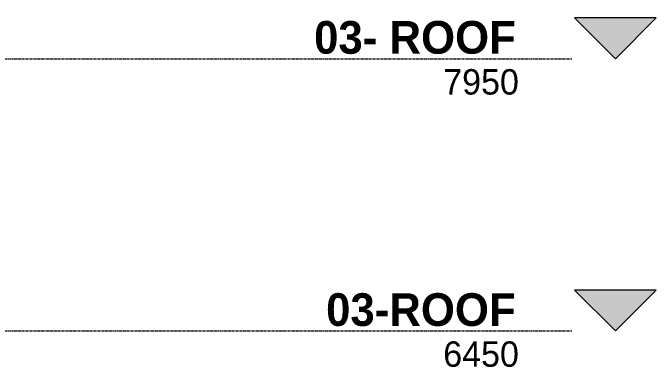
# Model space of a CAD drawing. Header units: inches. Extents: x 22 to 382261, y 22 to 371281.
# Drawn here: x 309916 to 313456, y 119526 to 121511 of the extents above; entities that cross this region are included whole.
import ezdxf

# ---------------------------------------------------------------- set-up
doc = ezdxf.new("R2010")
doc.units = ezdxf.units.IN
doc.header["$MEASUREMENT"] = 0
doc.linetypes.add('Grid Line 1_2_', pattern=[22.225, 12.7, -3.175, 3.175, -3.175])
doc.layers.add('A-FLOR-LEVL', color=51, linetype='Continuous', lineweight=9)
doc.styles.add('Century Gothic', font='GOTHIC.TTF', dxfattribs={"height": 255})
doc.styles.add('Century Gothic_B', font='GOTHICB.TTF', dxfattribs={"height": 510})

# ---------------------------------------------------------------- blocks, each defined once
blk = doc.blocks.new('Level - Level Head - Circle 2-744587-Left Side Elevation - Callout 1')
at = {"layer": 'A-FLOR-LEVL'}
blk.add_hatch(color=256, dxfattribs=at).paths.add_polyline_path([(15554.3, 224.5), (16003.3, 224.5), (15778.8, 0)])
for p, q in [((15554.3, 224.5), (15778.8, 0)), ((16003.3, 224.5), (15554.3, 224.5)), ((15778.8, 0), (16003.3, 224.5))]:
    blk.add_line(p, q, dxfattribs=at)

msp = doc.modelspace()

# ---------------------------------------------------------------- block references
at = {"layer": 'A-FLOR-LEVL'}
for p in [(297452.8, 121258), (297452.8, 119758)]:
    msp.add_blockref('Level - Level Head - Circle 2-744587-Left Side Elevation - Callout 1', p, dxfattribs=at)

# ---------------------------------------------------------------- texts
at = {"layer": 'A-FLOR-LEVL', "char_height": 180, "attachment_point": 1, "style": 'Century Gothic_B', "bg_fill": 3, "box_fill_scale": 1.25, "bg_fill_color": 256, "bg_fill_true_color": 13158600, "bg_fill_transparency": 0}
for s, insert, width in [('03- ROOF', (311573.8, 121465.8), 1354.852), ('03-ROOF', (311639.8, 119965.8), 1274.683)]:
    msp.add_mtext(s, dxfattribs=dict(at, insert=insert, width=width))

# ---------------------------------------------------------------- next in the draw order: linework, layer by layer
at = {"layer": 'A-FLOR-LEVL', "linetype": 'Grid Line 1_2_'}
for p, q in [((274114.5, 121258), (312992.1, 121258)), ((274114.5, 119758), (312992.1, 119758))]:
    msp.add_line(p, q, dxfattribs=at)

# ---------------------------------------------------------------- next in the draw order: texts
at = {"layer": 'A-FLOR-LEVL', "char_height": 140, "width": 513.08, "attachment_point": 1, "style": 'Century Gothic', "bg_fill": 3, "box_fill_scale": 1.25, "bg_fill_color": 256, "bg_fill_true_color": 13158600, "bg_fill_transparency": 0}
for s, insert in [('7950', (312284.4, 121200.6)), ('6450', (312284.4, 119700.6))]:
    msp.add_mtext(s, dxfattribs=dict(at, insert=insert))

doc.saveas('drawing.dxf')
